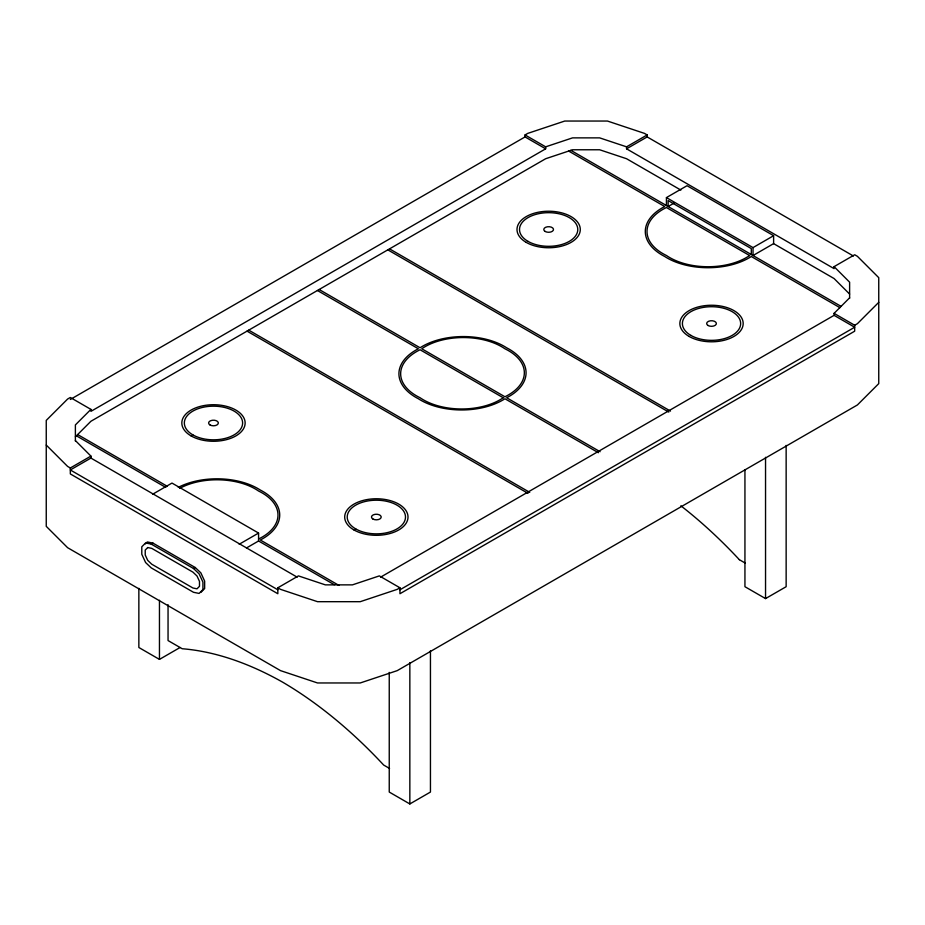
<?xml version="1.0" encoding="UTF-8"?>
<svg xmlns="http://www.w3.org/2000/svg" width="925" height="925" viewBox="0 0 925 925"><rect width="100%" height="100%" fill="white"/><g stroke="black" fill="none" stroke-linecap="round" stroke-linejoin="round"><path stroke-width="1.39" d="M145.41 543.877L147.318 541.957L152.926 543.091L195.221 567.511L200.841 572.852L204.645 581.108L204.645 588.577L200.841 592.428M853.428 256.017L647.165 136.923L647.165 134.946L626.56 146.832L626.56 148.821L834.084 268.632L834.084 266.643L854.677 254.757L857.394 256.317L878.75 277.673L878.75 383.609L857.394 404.965L397.23 670.637L360.241 682.962L317.529 682.962L280.541 670.637L67.606 547.692L46.25 526.337L46.25 420.401L67.606 399.045L70.323 397.484L90.916 409.382L75.388 424.91L75.388 441.075M75.388 436.808L90.916 421.268L545.658 158.73L572.563 149.769L599.654 149.769L626.56 158.73L680.858 190.076M380.591 577.154L834.084 315.344L834.084 313.355L849.612 297.827M878.75 302.336L857.394 323.692L854.677 325.253L834.084 313.355M70.323 399.461L525.053 136.923L525.053 134.946L527.77 133.373L564.759 121.048L607.471 121.048L644.459 133.373L647.165 134.946M525.053 134.946L545.658 146.832L545.658 148.821L90.916 411.359L90.916 409.382M46.25 445.064L67.606 466.42L70.323 467.981L90.916 456.094L75.388 440.554M297.179 577.154L90.916 458.072L70.323 469.969L277.835 589.78M626.56 148.821L647.165 136.923M152.59 494.262L171.981 483.07L258.572 533.066L258.572 540.986L334.307 584.716M666.428 205.535L666.428 197.603L687.032 185.705L773.612 235.702L773.612 243.633L834.084 278.541L849.612 294.069M674.348 202.945L668.139 206.529L668.139 200.575L751.297 248.582L751.297 254.537M151.214 544.085L193.498 568.493L199.118 573.847L202.922 582.091L202.922 589.572L199.118 593.422L193.498 592.289L151.214 567.869L145.595 562.527L141.791 554.272L141.791 546.802L145.595 542.952L151.214 544.085L152.926 543.091M193.498 568.493L195.221 567.511M239.182 544.258L258.572 533.066M666.428 197.603L753.019 247.599L773.612 235.702M246.455 547.982L258.572 540.986M773.612 243.633L753.019 255.531L753.019 247.599M70.323 467.981L70.323 473.935L277.835 593.734L277.835 587.791L298.44 575.893L325.346 584.866L352.437 584.866L379.342 575.893L399.947 587.791L399.947 593.734L854.677 331.196L854.677 325.253M138.854 588.381L138.854 647.5L159.458 659.398L180.063 647.5M399.947 587.791L397.23 589.352L360.241 601.689L317.529 601.689L280.541 589.352L277.835 587.791M399.947 589.78L854.677 327.23L834.084 315.344M389.24 672.394L389.24 792.054L409.844 803.952L430.449 792.054L430.449 650.761M744.937 469.923L744.937 586.704L765.542 598.591L786.146 586.704L786.146 445.411M545.658 146.832L572.563 137.871L599.654 137.871L626.56 146.832M570.829 150.336L841.16 306.418M568.655 151.064L664.705 206.529A57.94 33.45 0 0 0 664.728 256.502A57.94 33.45 0 0 0 751.297 256.514L839.877 307.655M525.053 136.923L545.658 148.821M389.541 248.871L670.498 411.082M387.818 249.854L668.787 412.076M319.148 289.502L420.066 347.765A57.94 33.45 0 0 1 506.634 347.788A57.94 33.45 0 0 1 506.657 397.762L600.094 451.712M317.425 290.496L418.343 348.76A57.94 33.45 0 0 0 418.366 398.744A57.94 33.45 0 0 0 504.934 398.756L598.382 452.707M739.364 559.694L745.261 563.105M248.756 330.144L529.724 492.354M247.044 331.138L528.002 493.349M77.642 434.553L167.46 486.411M338.885 585.375L260.295 540.003A57.94 33.45 0 0 0 260.272 490.019A57.94 33.45 0 0 0 178.282 487.359M76.382 435.802L165.772 487.417M389.575 768.455L383.678 765.056A368.092 212.519 60 0 0 282.934 682.338A368.092 212.519 60 0 0 182.202 648.737L168.049 640.562L168.049 604.719M834.084 266.643L849.612 282.183L849.612 298.336M765.542 457.297L765.542 598.591M409.844 662.658L409.844 803.952M159.458 600.279L159.458 659.398M90.916 456.094L90.916 458.072M680.869 505.802A368.092 212.519 60 0 1 739.364 559.706M258.572 539.009A54.193 31.288 0 0 0 258.549 491.013A54.193 31.288 0 0 0 179.727 488.354M147.722 547.542L145.225 550.074L145.225 554.965L147.722 560.377L151.758 564.215L192.955 588.011L197.002 588.82L199.488 586.3L199.488 581.397L197.002 575.998L192.955 572.147L151.758 548.363L147.722 547.542M749.585 255.531L666.428 207.512A54.193 31.288 0 0 0 666.451 255.508A54.193 31.288 0 0 0 749.585 255.531M504.934 396.767L421.777 348.76A54.193 31.288 0 0 1 504.911 348.771A54.193 31.288 0 0 1 504.934 396.767M503.223 397.762L420.066 349.754A54.193 31.288 0 0 0 420.089 397.75A54.193 31.288 0 0 0 503.223 397.762M689.137 336.446A31.647 18.269 0 0 0 742.093 328.259A31.647 18.269 0 0 0 703.324 305.874A31.647 18.269 0 0 0 689.137 336.446M690.917 335.417A29.137 16.823 0 0 0 739.665 327.878A29.137 16.823 0 0 0 703.983 307.285A29.137 16.823 0 0 0 690.917 335.417M353.974 529.956A31.647 18.269 0 0 0 406.931 521.758A31.647 18.269 0 0 0 368.162 499.384A31.647 18.269 0 0 0 353.974 529.956M355.755 528.927A29.137 16.823 0 0 0 404.502 521.388A29.137 16.823 0 0 0 368.821 500.783A29.137 16.823 0 0 0 355.755 528.927M372.925 519.018A4.856 2.798 0 0 0 381.042 517.757A4.856 2.798 0 0 0 375.099 514.323A4.856 2.798 0 0 0 372.925 519.018M528.048 241.39A29.137 16.823 0 0 0 576.784 233.852A29.137 16.823 0 0 0 541.102 213.247A29.137 16.823 0 0 0 528.048 241.39M708.087 325.507A4.856 2.798 0 0 0 716.204 324.259A4.856 2.798 0 0 0 710.261 320.825A4.856 2.798 0 0 0 708.087 325.507M545.207 231.47A4.856 2.798 0 0 0 553.335 230.221A4.856 2.798 0 0 0 547.392 226.787A4.856 2.798 0 0 0 545.207 231.47M526.267 242.408A31.647 18.269 0 0 0 579.212 234.222A31.647 18.269 0 0 0 540.454 211.848A31.647 18.269 0 0 0 526.267 242.408M192.874 434.889A29.137 16.823 0 0 0 241.622 427.35A29.137 16.823 0 0 0 205.94 406.746A29.137 16.823 0 0 0 192.874 434.889M210.044 424.98A4.856 2.798 0 0 0 218.173 423.719A4.856 2.798 0 0 0 212.23 420.285A4.856 2.798 0 0 0 210.044 424.98M191.105 435.918A31.647 18.269 0 0 0 244.05 427.732A31.647 18.269 0 0 0 205.292 405.347A31.647 18.269 0 0 0 191.105 435.918"/></g></svg>
